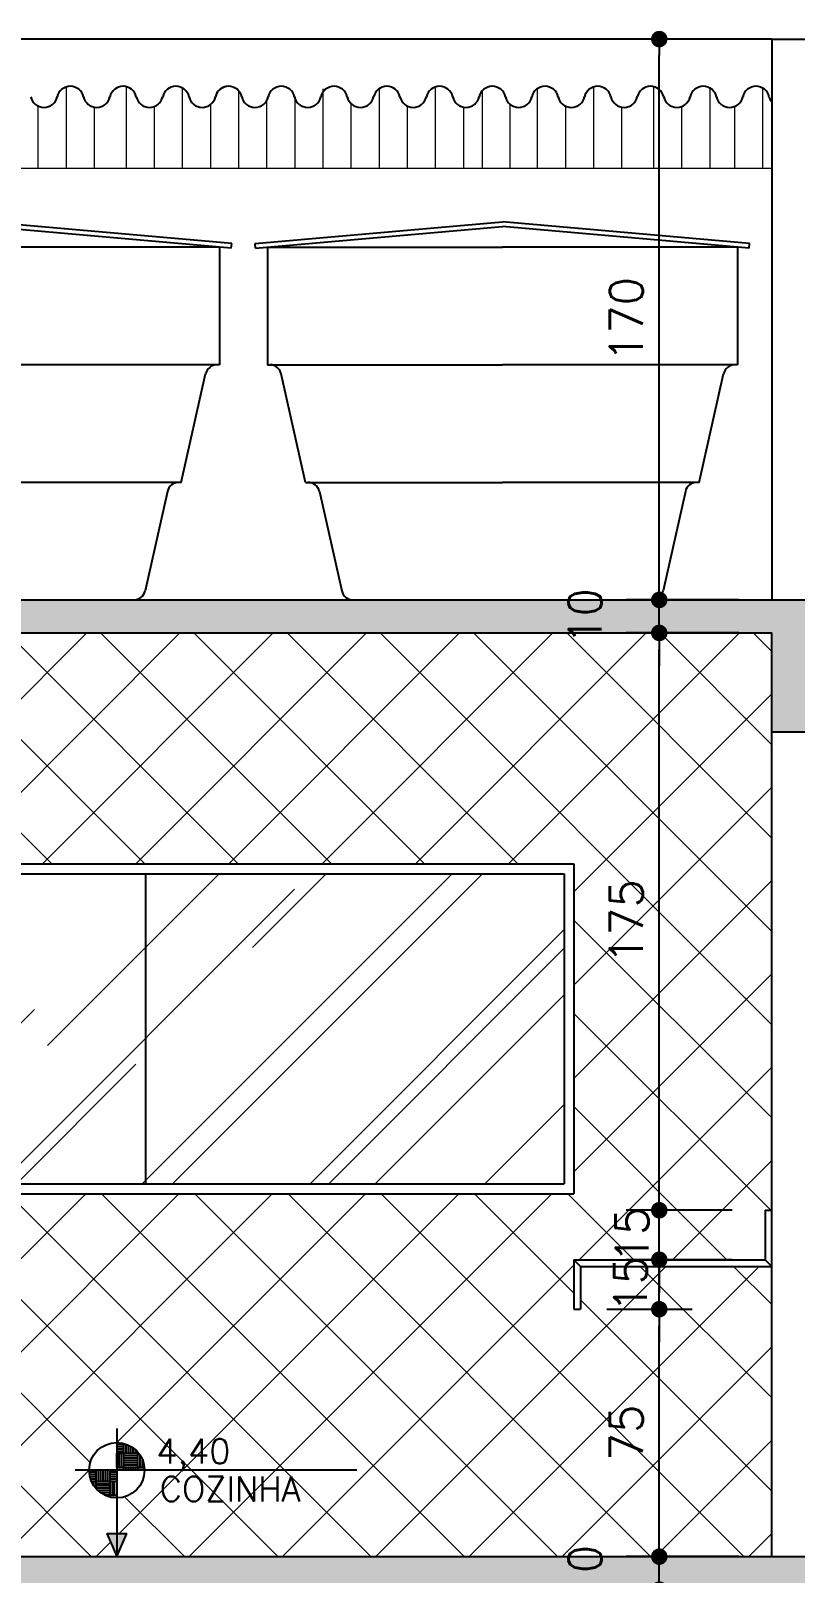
# Model space of a CAD drawing. Header units: inches. Extents: x 580771 to 672494, y 7715997 to 7829530.
# Drawn here: x 654161.2 to 654393.1, y 7722711.7 to 7723179.2 of the extents above; entities that cross this region are included whole.
import ezdxf

# ---------------------------------------------------------------- set-up
doc = ezdxf.new("R2010")
doc.units = ezdxf.units.IN
doc.header["$MEASUREMENT"] = 0
doc.header["$PDMODE"] = 2
for name, color, linetype, lineweight in [('ARQ-01', 1, 'Continuous', 13), ('COTAS', 7, 'Continuous', 0), ('LINHAS FINAS', 1, 'Continuous', 9)]:
    doc.layers.add(name, color=color, linetype=linetype, lineweight=lineweight)
for name, color, linetype in [('ARQ-2', 2, 'Continuous'), ('Block1', 1, 'Continuous'), ('Block2', 2, 'Continuous'), ('NIVEL', 2, 'Continuous'), ('P01', 1, 'Continuous'), ('P06', 6, 'Continuous'), ('parede', 6, 'Continuous')]:
    doc.layers.add(name, color=color, linetype=linetype)
doc.styles.add('R80E50', font='romans.shx', dxfattribs={"height": 10})
doc.styles.add('ROMANS', font='romans', dxfattribs={"height": 0.2})
doc.dimstyles.new('ARQ50', dxfattribs={"dimscale": 50, "dimtxt": 10, "dimasz": 0.1, "dimexe": 0.2, "dimexo": 0.2, "dimgap": 0.1, "dimtad": 1, "dimdec": 0, "dimzin": 12, "dimdsep": 46, "dimtxsty": 'R80E50', "dimblk1": 'DOT', "dimblk2": 'DOT', "dimsah": 1, "dimcen": 0.4, "dimclrd": 15, "dimclre": 15, "dimclrt": 3, "dimadec": 0, "dimazin": 0, "dimtfac": 1, "dimtdec": 0, "dimtmove": 2, "dimatfit": 3, "dimldrblk": 'DOT', "dimfxl": 0.2, "dimtolj": 1, "dimtzin": 12, "dimarcsym": 0})
pattern_1 = [(50, (-1901.658, -30568.503), (14.345203652, -1.2550427), [1.5, -16.5]), (355, (-1901.658, -30568.503), (-2.775026672, 15.043842674), [1.2, -13.2]), (100.45144446, (-1900.463, -30568.608), (11.570176935, 13.78879982), [1.27480384, -14.02284224]), (46.1842, (-1901.658, -30564.503), (21.344826613, -3.310385616), [2.25, -24.75]), (96.6356355, (-1899.88, -30564.78), (18.693238913, 19.482372015), [1.91220684, -21.0342752]), (351.184164, (-1901.658, -30564.503), (18.6932389, 19.482372005), [1.8, -19.80000002]), (21, (-1899.658, -30565.503), (11.938141042, -8.052377813), [1.5, -16.5]), (326, (-1899.658, -30565.503), (4.866306638, 14.5030009), [1.2, -13.2]), (71.45144474, (-1898.663, -30566.174), (16.804447535, 6.450623056), [1.2748038, -14.02284224]), (37.5, (-1901.658, -30568.503), (0.2431971063, 6.6578770766), [0, -13.04, 0, -13.4, 0, -13.25]), (7.5, (-1901.658, -30568.503), (5.261390749, 7.8882342376), [0, -7.64, 0, -12.74, 0, -5.05]), (327.5, (-1906.118, -30568.503), (10.6764487234, -0.4510974347), [0, -5, 0, -15.6, 0, -20.7]), (317.5, (-1908.118, -30568.503), (11.663723387, 2.002099647), [0, -6.5, 0, -10.36, 0, -14.7])]
pattern_2 = [(45, (-1901.658, -30568.503), (-14.142135624, 14.142135624), []), (135, (-1901.658, -30568.503), (-14.142135624, -14.142135624), [])]

# ---------------------------------------------------------------- blocks, each defined once
blk = doc.blocks.new('*X32')
at = {"color": 0}
for p, q in [((-1683.05, 3892), (-1680, 3892)), ((-1683.05, 3891), (-1680, 3891)), ((-1683.05, 3890), (-1680, 3890)), ((-1683.05, 3889), (-1680, 3889)), ((-1683.05, 3888), (-1680, 3888)), ((-1683, 3882), (-1683, 3888)), ((-1682, 3882), (-1682, 3888)), ((-1681, 3882), (-1681, 3888)), ((-1680, 3888), (-1680, 3892.29)), ((-1680, 3882), (-1680, 3888)), ((-1680, 3888), (-1674, 3888)), ((-1680, 3887), (-1674, 3887)), ((-1679, 3888), (-1679, 3891.98)), ((-1678, 3888), (-1678, 3891.57)), ((-1677, 3888), (-1677, 3891.05)), ((-1676, 3888), (-1676, 3890.4)), ((-1675, 3888), (-1675, 3889.59)), ((-1674, 3888), (-1674, 3888.57)), ((-1674, 3882), (-1674, 3888)), ((-1674, 3888), (-1673.54, 3888)), ((-1673, 3882), (-1673, 3887.24)), ((-1692, 3876), (-1692, 3880.69)), ((-1691, 3876), (-1691, 3880.69)), ((-1690, 3876), (-1690, 3880.69)), ((-1689, 3876), (-1689, 3880.69)), ((-1688, 3876), (-1688, 3880.69)), ((-1687, 3876), (-1687, 3880.69)), ((-1686, 3876), (-1686, 3880.69)), ((-1683.05, 3882), (-1680, 3882)), ((-1683.05, 3881), (-1680, 3881)), ((-1680, 3886), (-1674, 3886)), ((-1680, 3885), (-1674, 3885)), ((-1680, 3884), (-1674, 3884)), ((-1680, 3883), (-1674, 3883)), ((-1680, 3880.69), (-1680, 3882)), ((-1680, 3882), (-1674, 3882)), ((-1679, 3880.69), (-1679, 3882)), ((-1678, 3880.69), (-1678, 3882)), ((-1677, 3880.69), (-1677, 3882)), ((-1676, 3880.69), (-1676, 3882)), ((-1675, 3880.69), (-1675, 3882)), ((-1674, 3880.69), (-1674, 3882)), ((-1674, 3882), (-1671.12, 3882)), ((-1674, 3881), (-1671.05, 3881)), ((-1672, 3882), (-1672, 3885.37)), ((-1695.03, 3880), (-1692, 3880)), ((-1694.93, 3879), (-1692, 3879)), ((-1694.74, 3878), (-1692, 3878)), ((-1694.47, 3877), (-1692, 3877)), ((-1694.1, 3876), (-1692, 3876)), ((-1694, 3875.78), (-1694, 3876)), ((-1693, 3873.98), (-1693, 3876)), ((-1692, 3872.69), (-1692, 3876)), ((-1692, 3876), (-1686, 3876)), ((-1692, 3875), (-1686, 3875)), ((-1692, 3874), (-1686, 3874)), ((-1686, 3880), (-1683.05, 3880)), ((-1686, 3879), (-1683.05, 3879)), ((-1686, 3878), (-1683.05, 3878)), ((-1686, 3877), (-1683.05, 3877)), ((-1686, 3870), (-1686, 3876)), ((-1686, 3876), (-1683.05, 3876)), ((-1685, 3870), (-1685, 3876)), ((-1684, 3870), (-1684, 3876)), ((-1692, 3873), (-1686, 3873)), ((-1691.33, 3872), (-1686, 3872)), ((-1690.13, 3871), (-1686, 3871)), ((-1688.51, 3870), (-1686, 3870)), ((-1688, 3869.76), (-1688, 3870)), ((-1687, 3869.36), (-1687, 3870)), ((-1686, 3869.06), (-1686, 3870)), ((-1686, 3870), (-1683.05, 3870)), ((-1685.77, 3869), (-1683.05, 3869))]:
    blk.add_line(p, q, dxfattribs=at)
blk = doc.blocks.new('nível corte')
at = {"layer": 'NIVEL', "color": 2, "linetype": 'Continuous'}
for p, q in [((172038.46, 10236.15), (172038.46, 10197.35)), ((172111.26, 10223.55), (172025.86, 10223.55)), ((172035.46, 10204.35), (172038.46, 10197.35)), ((172035.46, 10204.35), (172041.46, 10204.35)), ((172038.46, 10197.35), (172041.46, 10204.35))]:
    blk.add_line(p, q, dxfattribs=at)
blk.add_circle((172038.46, 10223.55), 8.4, dxfattribs=at)
blk.add_solid([(172035.46, 10204.35), (172038.46, 10197.35), (172041.46, 10204.35), (172038.46, 10197.35)], dxfattribs=at)
at = {"layer": 'NIVEL', "color": 1, "linetype": 'Continuous', "xscale": 0.7000000000116415, "yscale": 0.7000000000116415, "zscale": 0.7000000000116415}
blk.add_blockref('*X32', (173216.6, 7507.07), dxfattribs=at)
blk = doc.blocks.new('_DOT')
at = {"color": 0, "linetype": 'ByBlock'}
blk.add_line((-0.5, 0), (-1, 0), dxfattribs=at)
at = {"color": 0, "linetype": 'ByBlock', "const_width": 0.5}
blk.add_lwpolyline([(-0.25, 0, 1), (0.25, 0, 1)], format="xyb", close=True, dxfattribs=at)
blk = doc.blocks.new('*D284')
at = {"layer": 'Defpoints', "color": 0, "transparency": 16777216}
for p in [(654351.9, 7722716.68), (654386.02, 7722716.68), (654386.02, 7722706.68)]:
    blk.add_point(p, dxfattribs=at)
at = {"layer": 'NIVEL', "color": 15, "lineweight": -2, "transparency": 16777216}
for p, q in [((654351.9, 7722721.68), (654351.9, 7722726.68)), ((654376.02, 7722716.68), (654341.9, 7722716.68)), ((654351.9, 7722706.68), (654351.9, 7722716.68)), ((654376.02, 7722706.68), (654341.9, 7722706.68)), ((654351.9, 7722701.68), (654351.9, 7722696.68))]:
    blk.add_line(p, q, dxfattribs=at)
at = {"layer": 'NIVEL', "color": 15, "lineweight": -2, "transparency": 16777216, "xscale": 5, "yscale": 5, "zscale": 5}
for p, rotation in [((654351.9, 7722716.68), 270), ((654351.9, 7722706.68), 90)]:
    blk.add_blockref('_DOT', p, dxfattribs=dict(at, rotation=rotation))
at = {"layer": 'NIVEL', "color": 3, "transparency": 16777216, "insert": (654329.4, 7722711.68), "char_height": 10, "attachment_point": 5, "rotation": 90, "style": 'R80E50'}
blk.add_mtext('\\A1;10', dxfattribs=at)
blk = doc.blocks.new('*D285')
at = {"layer": 'Defpoints', "color": 0, "transparency": 16777216}
for p in [(654326.02, 7722791.68), (654351.9, 7722791.68), (654386.02, 7722716.68)]:
    blk.add_point(p, dxfattribs=at)
at = {"layer": 'NIVEL', "color": 15, "lineweight": -2, "transparency": 16777216}
for p, q in [((654336.02, 7722791.68), (654361.9, 7722791.68)), ((654351.9, 7722721.68), (654351.9, 7722786.68)), ((654376.02, 7722716.68), (654341.9, 7722716.68))]:
    blk.add_line(p, q, dxfattribs=at)
at = {"layer": 'NIVEL', "color": 15, "lineweight": -2, "transparency": 16777216, "xscale": 5, "yscale": 5, "zscale": 5}
for p, rotation in [((654351.9, 7722791.68), 90), ((654351.9, 7722716.68), 270)]:
    blk.add_blockref('_DOT', p, dxfattribs=dict(at, rotation=rotation))
at = {"layer": 'NIVEL', "color": 3, "transparency": 16777216, "insert": (654341.9, 7722754.18), "char_height": 10, "attachment_point": 5, "rotation": 90, "style": 'R80E50'}
blk.add_mtext('\\A1;75', dxfattribs=at)
blk = doc.blocks.new('*D286')
at = {"layer": 'Defpoints', "color": 0, "transparency": 16777216}
for p in [(654351.9, 7722806.68), (654384.02, 7722806.68), (654326.02, 7722791.68)]:
    blk.add_point(p, dxfattribs=at)
at = {"layer": 'NIVEL', "color": 15, "lineweight": -2, "transparency": 16777216}
for p, q in [((654351.9, 7722811.68), (654351.9, 7722816.68)), ((654374.02, 7722806.68), (654341.9, 7722806.68)), ((654351.9, 7722791.68), (654351.9, 7722806.68)), ((654336.02, 7722791.68), (654361.9, 7722791.68)), ((654351.9, 7722786.68), (654351.9, 7722781.68))]:
    blk.add_line(p, q, dxfattribs=at)
at = {"layer": 'NIVEL', "color": 15, "lineweight": -2, "transparency": 16777216, "xscale": 5, "yscale": 5, "zscale": 5}
for p, rotation in [((654351.9, 7722806.68), 270), ((654351.9, 7722791.68), 90)]:
    blk.add_blockref('_DOT', p, dxfattribs=dict(at, rotation=rotation))
at = {"layer": 'NIVEL', "color": 3, "transparency": 16777216, "insert": (654343.17, 7722799.18), "char_height": 10, "attachment_point": 5, "rotation": 90, "style": 'R80E50'}
blk.add_mtext('\\A1;15', dxfattribs=at)
blk = doc.blocks.new('*D287')
at = {"layer": 'Defpoints', "color": 0, "transparency": 16777216}
for p in [(654351.9, 7722821.68), (654384.02, 7722821.68), (654384.02, 7722806.68)]:
    blk.add_point(p, dxfattribs=at)
at = {"layer": 'NIVEL', "color": 15, "lineweight": -2, "transparency": 16777216}
for p, q in [((654351.9, 7722826.68), (654351.9, 7722831.68)), ((654374.02, 7722821.68), (654341.9, 7722821.68)), ((654351.9, 7722806.68), (654351.9, 7722821.68)), ((654374.02, 7722806.68), (654341.9, 7722806.68)), ((654351.9, 7722801.68), (654351.9, 7722796.68))]:
    blk.add_line(p, q, dxfattribs=at)
at = {"layer": 'NIVEL', "color": 15, "lineweight": -2, "transparency": 16777216, "xscale": 5, "yscale": 5, "zscale": 5}
for p, rotation in [((654351.9, 7722821.68), 270), ((654351.9, 7722806.68), 90)]:
    blk.add_blockref('_DOT', p, dxfattribs=dict(at, rotation=rotation))
at = {"layer": 'NIVEL', "color": 3, "transparency": 16777216, "insert": (654343.62, 7722814.18), "char_height": 10, "attachment_point": 5, "rotation": 90, "style": 'R80E50'}
blk.add_mtext('\\A1;15', dxfattribs=at)
blk = doc.blocks.new('*D288')
at = {"layer": 'Defpoints', "color": 0, "transparency": 16777216}
for p in [(654351.9, 7722996.68), (654386.02, 7722996.68), (654384.02, 7722821.68)]:
    blk.add_point(p, dxfattribs=at)
at = {"layer": 'NIVEL', "color": 15, "lineweight": -2, "transparency": 16777216}
for p, q in [((654376.02, 7722996.68), (654341.9, 7722996.68)), ((654351.9, 7722826.68), (654351.9, 7722991.68)), ((654374.02, 7722821.68), (654341.9, 7722821.68))]:
    blk.add_line(p, q, dxfattribs=at)
at = {"layer": 'NIVEL', "color": 15, "lineweight": -2, "transparency": 16777216, "xscale": 5, "yscale": 5, "zscale": 5}
for p, rotation in [((654351.9, 7722996.68), 90), ((654351.9, 7722821.68), 270)]:
    blk.add_blockref('_DOT', p, dxfattribs=dict(at, rotation=rotation))
at = {"layer": 'NIVEL', "color": 3, "transparency": 16777216, "insert": (654341.9, 7722909.18), "char_height": 10, "attachment_point": 5, "rotation": 90, "style": 'R80E50'}
blk.add_mtext('\\A1;175', dxfattribs=at)
blk = doc.blocks.new('*D289')
at = {"layer": 'Defpoints', "color": 0, "transparency": 16777216}
for p in [(654351.9, 7723006.68), (654386.02, 7723006.68), (654386.02, 7722996.68)]:
    blk.add_point(p, dxfattribs=at)
at = {"layer": 'NIVEL', "color": 15, "lineweight": -2, "transparency": 16777216}
for p, q in [((654351.9, 7723011.68), (654351.9, 7723016.68)), ((654376.02, 7723006.68), (654341.9, 7723006.68)), ((654351.9, 7722996.68), (654351.9, 7723006.68)), ((654376.02, 7722996.68), (654341.9, 7722996.68)), ((654351.9, 7722991.68), (654351.9, 7722986.68))]:
    blk.add_line(p, q, dxfattribs=at)
at = {"layer": 'NIVEL', "color": 15, "lineweight": -2, "transparency": 16777216, "xscale": 5, "yscale": 5, "zscale": 5}
for p, rotation in [((654351.9, 7723006.68), 270), ((654351.9, 7722996.68), 90)]:
    blk.add_blockref('_DOT', p, dxfattribs=dict(at, rotation=rotation))
at = {"layer": 'NIVEL', "color": 3, "transparency": 16777216, "insert": (654329.4, 7723001.68), "char_height": 10, "attachment_point": 5, "rotation": 90, "style": 'R80E50'}
blk.add_mtext('\\A1;10', dxfattribs=at)
blk = doc.blocks.new('*D290')
at = {"layer": 'Defpoints', "color": 0, "transparency": 16777216}
for p in [(654351.9, 7723176.68), (654386.02, 7723176.68), (654386.02, 7723006.68)]:
    blk.add_point(p, dxfattribs=at)
at = {"layer": 'NIVEL', "color": 15, "lineweight": -2, "transparency": 16777216}
for p, q in [((654376.02, 7723176.68), (654341.9, 7723176.68)), ((654351.9, 7723011.68), (654351.9, 7723171.68)), ((654376.02, 7723006.68), (654341.9, 7723006.68))]:
    blk.add_line(p, q, dxfattribs=at)
at = {"layer": 'NIVEL', "color": 15, "lineweight": -2, "transparency": 16777216, "xscale": 5, "yscale": 5, "zscale": 5}
for p, rotation in [((654351.9, 7723176.68), 90), ((654351.9, 7723006.68), 270)]:
    blk.add_blockref('_DOT', p, dxfattribs=dict(at, rotation=rotation))
at = {"layer": 'NIVEL', "color": 3, "transparency": 16777216, "insert": (654341.9, 7723091.68), "char_height": 10, "attachment_point": 5, "rotation": 90, "style": 'R80E50'}
blk.add_mtext('\\A1;170', dxfattribs=at)
blk = doc.blocks.new('Cx-Dagua001')
at = {"layer": 'Block1', "ltscale": 85}
for p, q in [((-100, 100), (0, 100)), ((100, 100), (0, 100)), ((-83.75, 50), (0, 50)), ((83.75, 50), (0, 50))]:
    blk.add_line(p, q, dxfattribs=at)
at = {"layer": 'Block2', "ltscale": 85}
for p, q in [((-105.23, 151.55), (0, 160.76)), ((-105.06, 149.56), (0, 158.75)), ((105.23, 151.55), (0, 160.76)), ((105.06, 149.56), (0, 158.75)), ((-105.06, 149.56), (-105.23, 151.55)), ((105.06, 149.56), (105.23, 151.55)), ((-100, 150), (-100, 100)), ((-100, 150), (0, 150)), ((100, 150), (0, 150)), ((100, 150), (100, 100)), ((-100, 100), (-99, 100)), ((100, 100), (99, 100)), ((-83.75, 50), (-94.12, 96.1)), ((83.75, 50), (94.12, 96.1)), ((-83.75, 50), (-82.75, 50)), ((-77.87, 46.1), (-68.38, 3.9)), ((77.87, 46.1), (68.38, 3.9)), ((83.75, 50), (82.75, 50)), ((-63.5, 0), (63.5, 0))]:
    blk.add_line(p, q, dxfattribs=at)
for centre, start, end in [((-99, 95), 12.68038, 90), ((99, 95), 90, 167.31962), ((-82.75, 45), 12.68038, 90), ((82.75, 45), 90, 167.31962), ((-63.5, 5), 192.68038, 270), ((63.5, 5), 270, 347.31962)]:
    blk.add_arc(centre, 5, start, end, dxfattribs=at)

msp = doc.modelspace()

# ---------------------------------------------------------------- hatches: boundary and pattern name
at = {"layer": 'ARQ-01'}
h = msp.add_hatch(dxfattribs=at)
h.set_pattern_fill('_USER', color=256, scale=20, angle=45, style=0, double=1, pattern_type=0)
h.set_pattern_definition(pattern_2)
h.paths.add_polyline_path([(654326.019, 7722806.677), (654384.019, 7722806.677), (654384.019, 7722821.677), (654386.019, 7722821.677), (654386.019, 7722996.677), (654066.019, 7722996.677), (654066.019, 7722926.677), (654326.019, 7722926.677), (654326.019, 7722826.677), (654066.019, 7722826.677), (654066.019, 7722716.677), (654187.333, 7722716.677), (654184.333, 7722723.677), (654187.333, 7722723.677), (654187.333, 7722734.486, -0.4142136), (654178.933, 7722742.886, -1), (654195.733, 7722742.886, -0.4142136), (654187.333, 7722734.486), (654187.333, 7722723.677), (654190.333, 7722723.677), (654187.333, 7722716.677), (654386.019, 7722716.677), (654386.019, 7722804.677), (654328.019, 7722804.677), (654328.019, 7722791.677), (654326.019, 7722791.677)])
h.paths.add_polyline_path([(654336.895, 7722701.796), (654336.895, 7722721.558), (654321.895, 7722721.558), (654321.895, 7722701.796)], flags=9)
h.paths.add_polyline_path([(654349.395, 7722743.582), (654349.395, 7722764.772), (654334.395, 7722764.772), (654334.395, 7722743.582)], flags=24)
h.paths.add_polyline_path([(654350.667, 7722789.296), (654350.667, 7722809.058), (654335.667, 7722809.058), (654335.667, 7722789.296)], flags=24)
h.paths.add_polyline_path([(654351.115, 7722804.296), (654351.115, 7722824.058), (654336.115, 7722824.058), (654336.115, 7722804.296)], flags=24)
h.paths.add_polyline_path([(654349.395, 7722894.534), (654349.395, 7722923.82), (654334.395, 7722923.82), (654334.395, 7722894.534)], flags=24)
h.paths.add_polyline_path([(654336.895, 7722991.796), (654336.895, 7723011.558), (654321.895, 7723011.558), (654321.895, 7722991.796)], flags=9)
h.paths.add_polyline_path([(654199.551, 7722731.563), (654249.373, 7722731.563), (654249.373, 7722742.813), (654199.551, 7722742.813)], flags=24)
h.paths.add_polyline_path([(654198.152, 7722741.225), (654225.474, 7722741.225), (654225.474, 7722754.617), (654198.152, 7722754.617)], flags=24)
h = msp.add_hatch(dxfattribs=at)
h.set_pattern_fill('_USER', color=256, scale=20, angle=45, style=0, double=1, pattern_type=0)
h.set_pattern_definition(pattern_2)
h.paths.add_polyline_path([(654386.019, 7722706.677), (654066.019, 7722706.677), (654066.019, 7722636.677), (654326.019, 7722636.677), (654326.019, 7722516.677), (654384.019, 7722516.677), (654384.019, 7722531.677), (654386.019, 7722531.677)])
h.paths.add_polyline_path([(654386.019, 7722514.677), (654328.019, 7722514.677), (654328.019, 7722501.677), (654326.019, 7722501.677), (654326.019, 7722469.511), (654386.019, 7722473.461)])
h.paths.add_polyline_path([(654386.019, 7722473.461), (654326.019, 7722469.511), (654326.019, 7722426.677), (654386.019, 7722426.677)])
h.paths.add_polyline_path([(654551.019, 7722536.677), (654401.019, 7722536.677), (654401.019, 7722474.449), (654541.183, 7722483.677), (654551.019, 7722484.375)])
h.paths.add_polyline_path([(654441.212, 7722444.486, -0.4142136), (654432.812, 7722452.886, -1), (654449.612, 7722452.886, -0.4142136), (654441.212, 7722444.486), (654441.212, 7722433.677), (654444.212, 7722433.677), (654441.212, 7722426.677), (654551.019, 7722426.677), (654551.019, 7722484.375), (654541.183, 7722483.677), (654401.019, 7722474.449), (654401.019, 7722426.677), (654441.212, 7722426.677), (654438.212, 7722433.677), (654441.212, 7722433.677)])
h.paths.add_polyline_path([(654551.019, 7722706.677), (654401.019, 7722706.677), (654401.019, 7722636.677), (654551.019, 7722636.677)])
h.paths.add_polyline_path([(654706.019, 7722706.677), (654566.019, 7722706.677), (654566.019, 7722636.677), (654706.019, 7722636.677)])
h.paths.add_polyline_path([(654706.019, 7722576.677), (654566.019, 7722576.677), (654566.019, 7722485.44), (654706.019, 7722495.374)])
h.paths.add_polyline_path([(654706.019, 7722495.374), (654566.019, 7722485.44), (654566.019, 7722426.677), (654596.407, 7722426.677), (654593.407, 7722433.677), (654596.407, 7722433.677), (654596.407, 7722444.486, -0.4142136), (654588.007, 7722452.886, -1), (654604.807, 7722452.886, -0.4142136), (654596.407, 7722444.486), (654596.407, 7722433.677), (654599.407, 7722433.677), (654596.407, 7722426.677), (654706.019, 7722426.677)])
h.paths.add_polyline_path([(654350.883, 7722514.296), (654350.883, 7722534.058), (654335.883, 7722534.058), (654335.883, 7722514.296)], flags=9)
h.paths.add_polyline_path([(654349.395, 7722604.534), (654349.395, 7722633.82), (654334.395, 7722633.82), (654334.395, 7722604.534)], flags=24)
h.paths.add_polyline_path([(654336.895, 7722701.796), (654336.895, 7722721.558), (654321.895, 7722721.558), (654321.895, 7722701.796)], flags=9)
h.paths.add_polyline_path([(654349.395, 7722453.582), (654349.395, 7722474.772), (654334.395, 7722474.772), (654334.395, 7722453.582)], flags=9)
h.paths.add_polyline_path([(654350.699, 7722499.296), (654350.699, 7722519.058), (654335.699, 7722519.058), (654335.699, 7722499.296)], flags=9)
h.paths.add_polyline_path([(654524.481, 7722467.034), (654524.481, 7722496.32), (654509.481, 7722496.32), (654509.481, 7722467.034)], flags=9)
h.paths.add_polyline_path([(654452.806, 7722438.438), (654501.734, 7722438.438), (654501.734, 7722453.438), (654452.806, 7722453.438)], flags=24)
h.paths.add_polyline_path([(654453.103, 7722451.225), (654479.353, 7722451.225), (654479.353, 7722464.617), (654453.103, 7722464.617)], flags=24)
h.paths.add_polyline_path([(654524.481, 7722661.082), (654524.481, 7722682.272), (654509.481, 7722682.272), (654509.481, 7722661.082)], flags=24)
h.paths.add_polyline_path([(654511.981, 7722701.796), (654511.981, 7722721.558), (654496.981, 7722721.558), (654496.981, 7722701.796)], flags=9)
h.paths.add_polyline_path([(654677.103, 7722661.082), (654677.103, 7722682.272), (654662.103, 7722682.272), (654662.103, 7722661.082)], flags=24)
h.paths.add_polyline_path([(654664.603, 7722701.796), (654664.603, 7722721.558), (654649.603, 7722721.558), (654649.603, 7722701.796)], flags=9)
h.paths.add_polyline_path([(654677.103, 7722487.034), (654677.103, 7722516.32), (654662.103, 7722516.32), (654662.103, 7722487.034)], flags=24)
h.paths.add_polyline_path([(654608.625, 7722429.565), (654648.803, 7722429.565), (654648.803, 7722440.815), (654608.625, 7722440.815)], flags=24)
h.paths.add_polyline_path([(654608.982, 7722441.563), (654647.732, 7722441.563), (654647.732, 7722452.813), (654608.982, 7722452.813)], flags=24)
h.paths.add_polyline_path([(654608.297, 7722451.225), (654634.547, 7722451.225), (654634.547, 7722464.617), (654608.297, 7722464.617)], flags=24)
at = {"layer": 'LINHAS FINAS'}
h = msp.add_hatch(dxfattribs=at)
h.set_pattern_fill('AR-RROOF', color=256, scale=50, angle=45, style=0)
h.set_pattern_definition([(45, (-1901.66, -30568.503), (42.42640687, 113.137085), [750, -100, 250, -50]), (45, (-1872.31, -30503.8), (-82.37794, 11.6672619), [150, -16.5, 300, -37.5]), (45, (-1914.032, -30520.773), (160.15968594, 207.53584028), [400, -70, 200, -50])])
h.paths.add_polyline_path([(654323.019, 7722923.677), (654196.019, 7722923.677), (654196.019, 7722829.677), (654323.019, 7722829.677)])
h.paths.add_polyline_path([(654196.019, 7722923.677), (654069.019, 7722923.677), (654069.019, 7722829.677), (654196.019, 7722829.677)])
at = {"layer": 'P01'}
h = msp.add_hatch(dxfattribs=at)
h.set_pattern_fill('AR-CONC', color=256, scale=2)
h.set_pattern_definition(pattern_1)
h.paths.add_polyline_path([(655351.019, 7722996.677), (655701.019, 7722996.677), (655701.019, 7722966.677), (655716.019, 7722966.677), (655716.019, 7722996.677), (655796.019, 7722996.677), (655796.019, 7723056.677), (655781.019, 7723056.677), (655781.019, 7723006.677), (654051.019, 7723006.677), (654051.019, 7722966.677), (654066.019, 7722966.677), (654066.019, 7722996.677), (654386.019, 7722996.677), (654386.019, 7722966.677), (654401.019, 7722966.677), (654401.019, 7722996.677), (654551.019, 7722996.677), (654551.019, 7722966.677), (654566.019, 7722966.677), (654566.019, 7722996.677), (654706.019, 7722996.677), (654706.019, 7722966.677), (654721.019, 7722966.677), (654721.019, 7722996.677), (655021.019, 7722996.677), (655021.019, 7722966.677), (655036.019, 7722966.677), (655036.019, 7722996.677), (655336.019, 7722996.677), (655336.019, 7722966.677), (655351.019, 7722966.677)])
h.paths.add_polyline_path([(655717.13, 7722991.796), (655717.13, 7723011.558), (655702.13, 7723011.558), (655702.13, 7722991.796)], flags=25)
h.paths.add_polyline_path([(655593.53, 7722991.796), (655593.53, 7723011.558), (655578.53, 7723011.558), (655578.53, 7722991.796)], flags=25)
h.paths.add_polyline_path([(655285.733, 7722991.796), (655285.733, 7723011.558), (655270.733, 7723011.558), (655270.733, 7722991.796)], flags=25)
h.paths.add_polyline_path([(654970.741, 7722991.796), (654970.741, 7723011.558), (654955.741, 7723011.558), (654955.741, 7722991.796)], flags=25)
h.paths.add_polyline_path([(654664.603, 7722991.796), (654664.603, 7723011.558), (654649.603, 7723011.558), (654649.603, 7722991.796)], flags=25)
h.paths.add_polyline_path([(654511.981, 7722991.796), (654511.981, 7723011.558), (654496.981, 7723011.558), (654496.981, 7722991.796)], flags=25)
h.paths.add_polyline_path([(654336.895, 7722991.796), (654336.895, 7723011.558), (654321.895, 7723011.558), (654321.895, 7722991.796)], flags=25)
h = msp.add_hatch(dxfattribs=at)
h.set_pattern_fill('AR-CONC', color=256, scale=2)
h.set_pattern_definition(pattern_1)
h.paths.add_polyline_path([(655336.019, 7722676.677), (655351.019, 7722676.677), (655351.019, 7722706.677), (655701.019, 7722706.677), (655701.019, 7722676.677), (655716.019, 7722676.677), (655716.019, 7722716.677), (654051.019, 7722716.677), (654051.019, 7722676.677), (654066.019, 7722676.677), (654066.019, 7722706.677), (654386.019, 7722706.677), (654386.019, 7722676.677), (654401.019, 7722676.677), (654401.019, 7722706.677), (654551.019, 7722706.677), (654551.019, 7722676.677), (654566.019, 7722676.677), (654566.019, 7722706.677), (654706.019, 7722706.677), (654706.019, 7722676.677), (654721.019, 7722676.677), (654721.019, 7722706.677), (655021.019, 7722706.677), (655021.019, 7722676.677), (655036.019, 7722676.677), (655036.019, 7722706.677), (655336.019, 7722706.677)])
h.paths.add_polyline_path([(655658.53, 7722701.796), (655658.53, 7722721.558), (655643.53, 7722721.558), (655643.53, 7722701.796)], flags=9)
h.paths.add_polyline_path([(655285.733, 7722701.796), (655285.733, 7722721.558), (655270.733, 7722721.558), (655270.733, 7722701.796)], flags=9)
h.paths.add_polyline_path([(654970.741, 7722701.796), (654970.741, 7722721.558), (654955.741, 7722721.558), (654955.741, 7722701.796)], flags=9)
h.paths.add_polyline_path([(654664.603, 7722701.796), (654664.603, 7722721.558), (654649.603, 7722721.558), (654649.603, 7722701.796)], flags=9)
h.paths.add_polyline_path([(654511.981, 7722701.796), (654511.981, 7722721.558), (654496.981, 7722721.558), (654496.981, 7722701.796)], flags=9)
h.paths.add_polyline_path([(654336.895, 7722701.796), (654336.895, 7722721.558), (654321.895, 7722721.558), (654321.895, 7722701.796)], flags=9)

# ---------------------------------------------------------------- linework, layer by layer
at = {"layer": 'COTAS', "color": 1}
for p, q in [((654171.937, 7723162.151), (654171.937, 7723137.511)), ((654190.148, 7723162.351), (654190.148, 7723137.511)), ((654207.2, 7723162.128), (654207.2, 7723137.511)), ((654224.253, 7723161.045), (654224.253, 7723137.511)), ((654249.832, 7723161.619), (654249.832, 7723137.511)), ((654266.884, 7723161.619), (654266.884, 7723137.511)), ((654283.937, 7723162.151), (654283.937, 7723137.511)), ((654298.21, 7723161.025), (654298.21, 7723137.511)), ((654314.884, 7723161.619), (654314.884, 7723137.511)), ((654331.937, 7723162.151), (654331.937, 7723137.511)), ((654350.148, 7723162.351), (654350.148, 7723137.511)), ((654367.2, 7723162.128), (654367.2, 7723137.511)), ((654383.2, 7723162.128), (654383.2, 7723137.511)), ((654163.411, 7723156.395), (654163.411, 7723137.511)), ((654215.727, 7723156.803), (654215.727, 7723137.511)), ((654215.727, 7723156.428), (654215.727, 7723137.511)), ((654232.779, 7723157.992), (654232.779, 7723137.511)), ((654241.305, 7723158.914), (654241.305, 7723137.511)), ((654241.305, 7723157.148), (654241.305, 7723137.511)), ((654258.358, 7723157.148), (654258.358, 7723137.511)), ((654275.411, 7723156.395), (654275.411, 7723137.511)), ((654306.548, 7723156.972), (654306.548, 7723137.511)), ((654323.411, 7723156.395), (654323.411, 7723137.511)), ((654180.463, 7723156.038), (654180.463, 7723137.511)), ((654198.674, 7723156.051), (654198.674, 7723137.511)), ((654292.463, 7723156.038), (654292.463, 7723137.511)), ((654340.463, 7723156.038), (654340.463, 7723137.511)), ((654358.674, 7723156.051), (654358.674, 7723137.511)), ((654374.674, 7723156.051), (654374.674, 7723137.511)), ((654066.019, 7723137.511), (654386.019, 7723137.511))]:
    msp.add_line(p, q, dxfattribs=at)
at = {"layer": 'NIVEL'}
for p, q in [((654386.019, 7723176.677), (654066.019, 7723176.677)), ((654066.019, 7722926.677), (654326.019, 7722926.677)), ((654069.019, 7722923.677), (654323.019, 7722923.677)), ((654196.019, 7722923.677), (654196.019, 7722829.677)), ((654323.019, 7722923.677), (654323.019, 7722829.677)), ((654326.019, 7722926.677), (654326.019, 7722826.677)), ((654069.019, 7722829.677), (654323.019, 7722829.677)), ((654066.019, 7722826.677), (654326.019, 7722826.677)), ((654384.019, 7722821.677), (654386.019, 7722821.677)), ((654384.019, 7722821.677), (654384.019, 7722806.677)), ((654326.019, 7722806.677), (654326.019, 7722791.677)), ((654326.019, 7722806.677), (654384.019, 7722806.677)), ((654326.019, 7722806.677), (654328.019, 7722804.677)), ((654384.019, 7722806.677), (654386.019, 7722804.677)), ((654328.019, 7722804.677), (654328.019, 7722791.677)), ((654328.019, 7722804.677), (654386.019, 7722804.677)), ((654326.019, 7722791.677), (654328.019, 7722791.677))]:
    msp.add_line(p, q, dxfattribs=at)
at = {"layer": 'parede'}
for p, q in [((654386.019, 7723176.677), (654386.019, 7723006.677)), ((654386.019, 7723176.677), (654401.019, 7723176.677)), ((654051.019, 7723006.677), (655781.019, 7723006.677)), ((654066.019, 7722996.677), (654386.019, 7722996.677)), ((654386.019, 7722716.677), (654386.019, 7722996.677)), ((654386.019, 7722966.677), (654401.019, 7722966.677)), ((654051.019, 7722716.677), (655716.019, 7722716.677))]:
    msp.add_line(p, q, dxfattribs=at)
at = {"layer": 'parede', "color": 3}
for centre, start, end in [((654173.241, 7723158.264), 12.68038, 167.31962), ((654189.241, 7723158.264), 12.68038, 167.31962), ((654205.241, 7723158.264), 12.68038, 167.31962), ((654221.241, 7723158.264), 12.68038, 167.31962), ((654221.241, 7723158.264), 96.96273, 167.31962), ((654237.241, 7723158.264), 12.68038, 167.31962), ((654253.241, 7723158.264), 12.68038, 167.31962), ((654269.241, 7723158.264), 12.68038, 167.31962), ((654285.241, 7723158.264), 12.68038, 167.31962), ((654301.241, 7723158.264), 12.68038, 167.31962), ((654317.241, 7723158.264), 12.68038, 167.31962), ((654333.241, 7723158.264), 12.68038, 167.31962), ((654349.241, 7723158.264), 12.68038, 167.31962), ((654365.241, 7723158.264), 12.68038, 167.31962), ((654381.241, 7723158.264), 12.68038, 167.31962), ((654165.241, 7723160.064), 192.68038, 347.31962), ((654181.241, 7723160.064), 192.68038, 347.31962), ((654197.241, 7723160.064), 192.68038, 347.31962), ((654213.241, 7723160.064), 192.68038, 347.31962), ((654229.241, 7723160.064), 192.68038, 347.31962), ((654245.241, 7723160.064), 192.68038, 347.31962), ((654261.241, 7723160.064), 192.68038, 347.31962), ((654277.241, 7723160.064), 192.68038, 347.31962), ((654293.241, 7723160.064), 192.68038, 347.31962), ((654309.241, 7723160.064), 192.68038, 347.31962), ((654325.241, 7723160.064), 192.68038, 347.31962), ((654341.241, 7723160.064), 192.68038, 347.31962), ((654357.241, 7723160.064), 192.68038, 347.31962), ((654373.241, 7723160.064), 192.68038, 347.31962), ((654389.241, 7723160.064), 192.68038, 218.19732)]:
    msp.add_arc(centre, 4.1, start, end, dxfattribs=at)

# ---------------------------------------------------------------- block references
at = {"layer": 'ARQ-2', "xscale": 0.7128000000142265, "yscale": 0.7128000000142265, "zscale": 0.7128000000142265}
for p in [(654147.168, 7723006.677), (654304.307, 7723006.677)]:
    msp.add_blockref('Cx-Dagua001', p, dxfattribs=at)
at = {"layer": 'P06'}
msp.add_blockref('nível corte', (482148.872, 7712519.332), dxfattribs=at)

# ---------------------------------------------------------------- texts
at = {"layer": 'NIVEL', "style": 'ROMANS'}
for s, p in [('4,40', (654199.313, 7722744.885)), ('COZINHA', (654200.355, 7722733.438))]:
    msp.add_text(s, height=7.5, dxfattribs=at).set_placement(p)

# ---------------------------------------------------------------- dimensions: what is measured, and where the dimension line sits
at = {"layer": 'NIVEL'}
for base, p1, p2, picture, middle in [((654351.895, 7723176.677), (654386.019, 7723006.677), (654386.019, 7723176.677), '*D290', (654341.895, 7723091.677)), ((654351.895, 7723006.677), (654386.019, 7722996.677), (654386.019, 7723006.677), '*D289', (654329.395, 7723001.677)), ((654351.895, 7722996.677), (654384.019, 7722821.677), (654386.019, 7722996.677), '*D288', (654341.895, 7722909.177)), ((654351.895, 7722791.677), (654386.019, 7722716.677), (654326.019, 7722791.677), '*D285', (654341.895, 7722754.177)), ((654351.895, 7722716.677), (654386.019, 7722706.677), (654386.019, 7722716.677), '*D284', (654329.395, 7722711.677))]:
    dim = msp.add_linear_dim(base=base, p1=p1, p2=p2, angle=90, dimstyle='ARQ50', dxfattribs=at)
    dim.commit()
    dim.dimension.update_dxf_attribs({"geometry": picture, "text_midpoint": middle})
for base, p1, p2, picture, middle in [((654351.895, 7722821.677), (654384.019, 7722806.677), (654384.019, 7722821.677), '*D287', (654343.615, 7722814.177)), ((654351.895, 7722806.677), (654326.019, 7722791.677), (654384.019, 7722806.677), '*D286', (654343.167, 7722799.177))]:
    dim = msp.add_linear_dim(base=base, p1=p1, p2=p2, angle=90, dimstyle='ARQ50', dxfattribs=at)
    dim.commit()
    dim.dimension.update_dxf_attribs({"geometry": picture, "text_midpoint": middle, "dimtype": 160})

doc.saveas('drawing.dxf')
